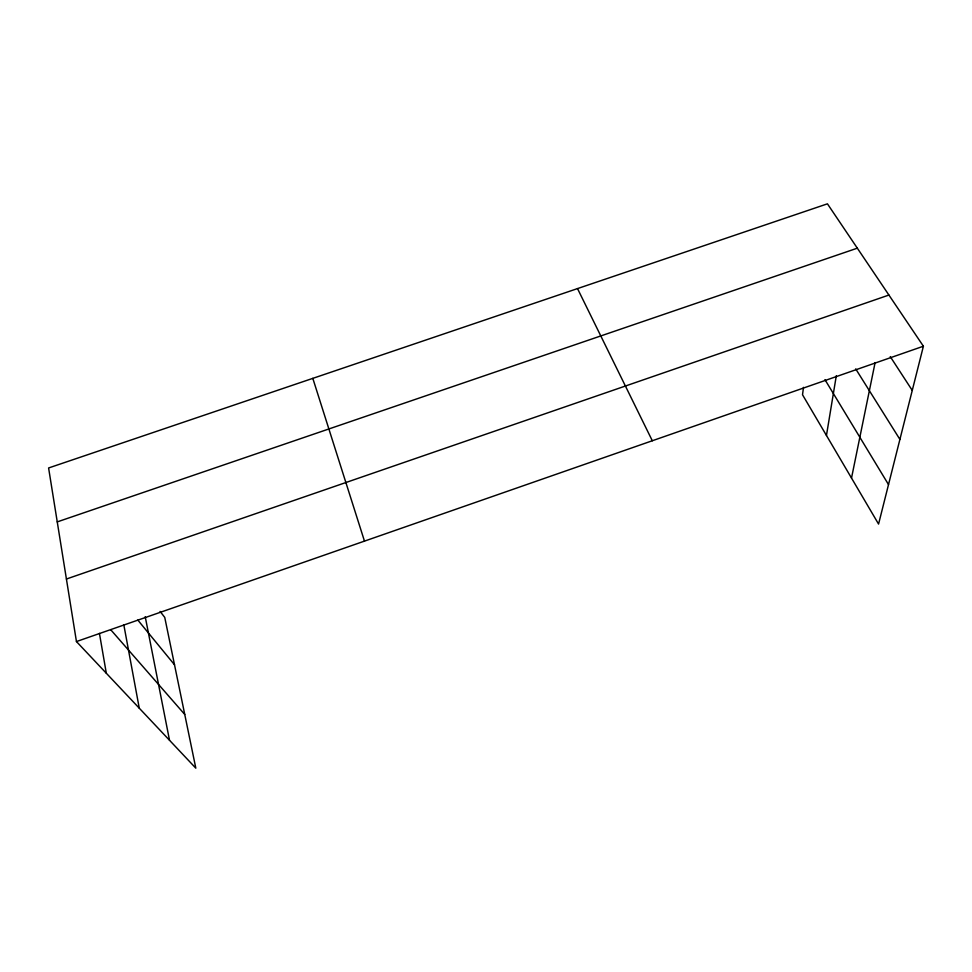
<?xml version="1.0" encoding="UTF-8"?>
<svg xmlns="http://www.w3.org/2000/svg" width="972" height="972" viewBox="0 0 972 972"><rect width="100%" height="100%" fill="white"/><g stroke="black" fill="none" stroke-linecap="round" stroke-linejoin="round"><path stroke-width="1.46" d="M803.492 387.366L802.52 394.766L878.567 524.066L923.4 346.226L827.439 203.828L48.6 467.969L76.448 641.556L195.822 768.172L164.742 617.39L160.101 611.424M826.455 435.468L836.321 375.642M851.508 478.054L875.116 362.556M76.448 641.556L923.4 346.226M66.412 579.02L888.918 295.051M57.251 521.891L857.328 248.176M110.711 629.71L184.741 714.432M137.842 620.087L174.51 664.763M890.255 356.615L912.258 390.416M855.7 368.886L899.902 439.405M824.949 379.651L888.517 484.591M577.514 288.587L652.309 440.753M312.814 378.363L364.476 541.125M145.217 616.661L169.505 740.251M123.821 624.838L139.263 708.175M99.436 633.392L106.312 673.232"/></g></svg>
